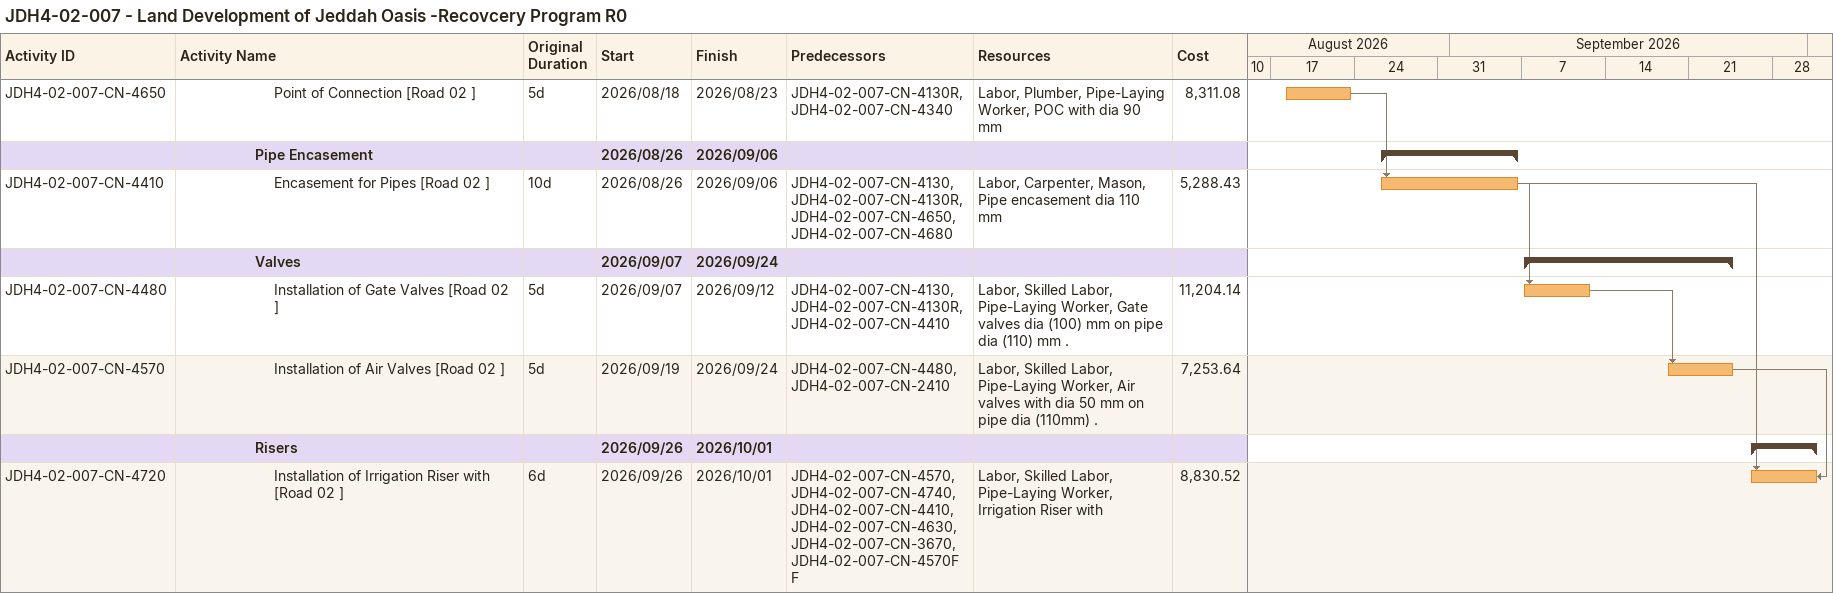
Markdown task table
JDH4-02-007 - Land Development of Jeddah Oasis -Recovcery Program R0

| ID | Level | Task | Original duration | Start | Finish | Predecessors | Resources | Cost |
|---|---|---|---|---|---|---|---|---|
| JDH4-02-007-CN-4650 | 6 | Point of Connection [Road 02 ] | 5d | 2026-08-18 | 2026-08-23 | JDH4-02-007-CN-4130R, JDH4-02-007-CN-4340 | Labor, Plumber, Pipe-Laying Worker, POC with dia 90 mm | 8311.08 |
|  | 5 | **Pipe Encasement** |  | 2026-08-26 | 2026-09-06 |  |  |  |
| JDH4-02-007-CN-4410 | 6 | Encasement for Pipes [Road 02 ] | 10d | 2026-08-26 | 2026-09-06 | JDH4-02-007-CN-4130, JDH4-02-007-CN-4130R, JDH4-02-007-CN-4650, JDH4-02-007-CN-4680 | Labor, Carpenter, Mason, Pipe encasement dia 110 mm | 5288.43 |
|  | 5 | **Valves** |  | 2026-09-07 | 2026-09-24 |  |  |  |
| JDH4-02-007-CN-4480 | 6 | Installation of Gate Valves [Road 02 ] | 5d | 2026-09-07 | 2026-09-12 | JDH4-02-007-CN-4130, JDH4-02-007-CN-4130R, JDH4-02-007-CN-4410 | Labor, Skilled Labor, Pipe-Laying Worker, Gate valves dia (100) mm on pipe dia (110) mm . | 11204.14 |
| JDH4-02-007-CN-4570 | 6 | Installation of Air Valves [Road 02 ] | 5d | 2026-09-19 | 2026-09-24 | JDH4-02-007-CN-4480, JDH4-02-007-CN-2410 | Labor, Skilled Labor, Pipe-Laying Worker, Air valves with dia 50 mm on pipe dia (110mm) . | 7253.64 |
|  | 5 | **Risers** |  | 2026-09-26 | 2026-10-01 |  |  |  |
| JDH4-02-007-CN-4720 | 6 | Installation of Irrigation Riser with [Road 02 ] | 6d | 2026-09-26 | 2026-10-01 | JDH4-02-007-CN-4570, JDH4-02-007-CN-4740, JDH4-02-007-CN-4410, JDH4-02-007-CN-4630, JDH4-02-007-CN-3670, JDH4-02-007-CN-4570FF | Labor, Skilled Labor, Pipe-Laying Worker, Irrigation Riser with | 8830.52 |
